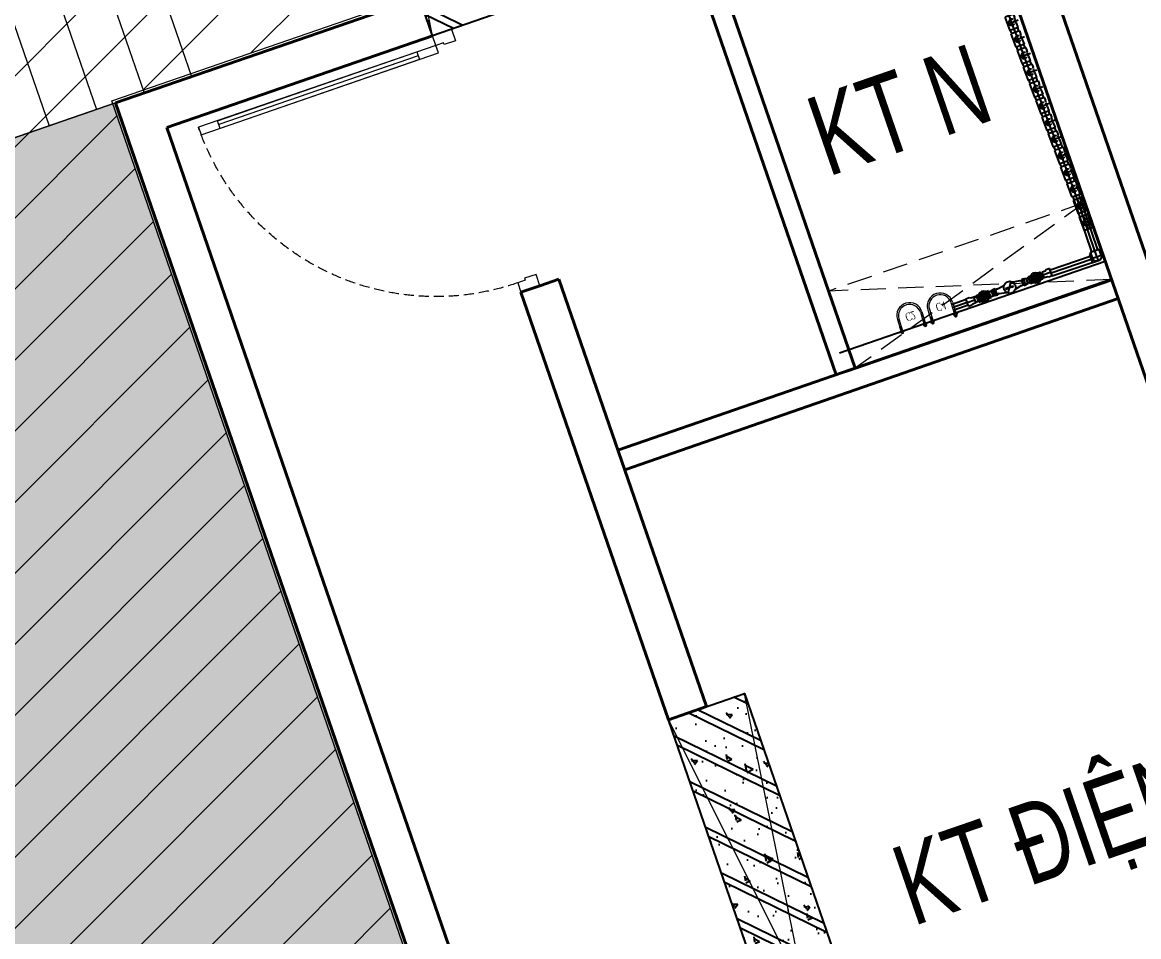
# Model space of a CAD drawing. Header units: millimetres. Extents: x -11451263 to 11578383104, y -507 to 1450429.
# Drawn here: x 11405246 to 11410804, y 1045347 to 1049896 of the extents above; entities that cross this region are included whole.
import ezdxf
from ezdxf.enums import TextEntityAlignment as Align

# ---------------------------------------------------------------- set-up
doc = ezdxf.new("R2010")
doc.units = ezdxf.units.MM
doc.header["$MEASUREMENT"] = 0
for name, pattern in [('DASH2-1', [3, 2, -1]), ('DASHED2', [0.375, 0.25, -0.125]), ('HIDDEN', [0.375, 0.25, -0.125]), ('Xref_ST_MBDV Cot vach 30.7.2022$0$HIDDEN', [0.375, 0.25, -0.125])]:
    doc.linetypes.add(name, pattern=pattern)
doc.layers.get('0').update_dxf_attribs({"linetype": 'CONTINUOUS', "lineweight": 13})
doc.layers.get('Defpoints').update_dxf_attribs({"color": 5, "linetype": 'CONTINUOUS', "lineweight": 13})
for name, color, linetype, lineweight in [('00-N-GHI CHU', 150, 'CONTINUOUS', 9), ('1.Tuong', 251, 'CONTINUOUS', 35), ('CUA', 37, 'CONTINUOUS', 13), ('D-building block', 8, 'CONTINUOUS', 13), ('DO DIEN TICH THONG THUY', 141, 'CONTINUOUS', 13), ('KT-Kich thuoc', 159, 'CONTINUOUS', 18), ('KT-Net cat', 1, 'CONTINUOUS', 40), ('KT-Net to mau', 159, 'CONTINUOUS', 18), ('SPE-MEP-HVAC', 140, 'CONTINUOUS', 0)]:
    doc.layers.add(name, color=color, linetype=linetype, lineweight=lineweight)
for name, color, linetype in [('1-CAPLANH', 30, 'CONTINUOUS'), ('KT-KT', 1, 'CONTINUOUS'), ('KT-Text', 7, 'CONTINUOUS'), ('NU-1CAP LANH', 4, 'CONTINUOUS'), ('PAD', 2, 'CONTINUOUS'), ('Sao hoa', 3, 'CONTINUOUS'), ('THAY', 8, 'CONTINUOUS'), ('xref.asix of  podium$0$xref.asix of  podium$0$AUDIT_I_220805193045-5', 6, 'CONTINUOUS'), ('xref.asix of  podium$0$xref.asix of  podium$0$KC2-DIM', 251, 'CONTINUOUS'), ('Xref_ST_MBDV Cot vach 30.7.2022$0$KT-Net cot vach', 6, 'CONTINUOUS')]:
    doc.layers.add(name, color=color, linetype=linetype)
doc.styles.add('AVANT', font='vntimeh.shx')
doc.styles.add('Xref_ST_MBDV Cot vach 30.7.2022$0$Arial', font='arial.ttf', dxfattribs={"width": 0.7})

# ---------------------------------------------------------------- blocks, each defined once
blk = doc.blocks.new('cut1')
at = {"layer": '1-CAPLANH'}
for p, q in [((-274784.8932942043, 30089.17143128494), (-274784.8932942043, 29953.17143128494)), ((-274784.8932942043, 30089.17143128494), (-274730.8932942043, 30089.17143128494)), ((-274705.3427754361, 30089.17143128494), (-274730.8932942043, 30089.17143128494)), ((-274705.4575361827, 30079.46295426362), (-274641.5131625201, 30078.70708863693)), ((-274672.8932942043, 30089.17143128494), (-274673.366121184, 30089.17143128494)), ((-274672.8932942043, 30021.17143128494), (-274672.8932942043, 30129.17143128494)), ((-274560.8932942043, 30089.17143128494), (-274641.3894669319, 30089.17143128494)), ((-274560.8932942043, 30089.17143128494), (-274560.8932942043, 29953.17143128494)), ((-274560.8932942043, 30021.17143128494), (-274784.8932942043, 30021.17143128494)), ((-274560.8932942043, 29953.17143128494), (-274784.8932942043, 29953.17143128494))]:
    blk.add_line(p, q, dxfattribs=at)
for centre, radius, start, end in [((-274672.8932942043, 30021.17143128494), 47.88413367901903, 133.3025496623312, 49.44986391938703), ((-274672.8932942043, 30021.17143128494), 33.25096412725541, 90, 91.52294991710622), ((-274672.8932942043, 30021.17143128494), 47.88413367901903, 90, 90.85038660451535), ((-274674.1687655644, 30019.62523808233), 32.01285446691239, 177.2315862947049, 2.768413705305184)]:
    blk.add_arc(centre, radius, start, end, dxfattribs=at)
blk = doc.blocks.new('U')
at = {"layer": '00-N-GHI CHU'}
for p, q in [((-165.9776565545908, 78.82787309074774), (-164.4197965977801, 80.38573304796591)), ((-165.9776565545908, 71.55785995721817), (-165.9776565545908, 78.82787309074774)), ((-165.9776565545908, 78.82787309074774), (-158.1883567688492, 78.82787309074774)), ((-165.9776565545908, 71.55785995721817), (-164.4197965977801, 70.0000000000291)), ((-165.9776565545908, 71.55785995721817), (-158.1883567688492, 71.55785995721817)), ((-164.4197965977801, 70.0000000000291), (-164.4197965977801, 80.38573304796591)), ((-158.1883567688492, 80.38573304796591), (-164.4197965977801, 80.38573304796591)), ((-158.1883567688492, 70.0000000000291), (-164.4197965977801, 70.0000000000291)), ((-156.1112101590115, 80.38573304796591), (-150.3990569826419, 80.38573304796591)), ((-156.1112101590115, 70.0000000000291), (-150.3990569826419, 70.0000000000291)), ((-72.70013133563043, 80.38573304796591), (-150.3990569826419, 80.38573304796591)), ((-150.3990569826419, 78.82787309074774), (-122.3310368233215, 78.82787309074774)), ((-150.3990569826419, 71.55785995721817), (-122.3310368233215, 71.55785995721817)), ((-72.70013133563043, 70.0000000000291), (-150.3990569826419, 70.0000000000291)), ((-165.9776565545908, -71.55785995710175), (-164.4197965977801, -69.99999999994179)), ((-165.9776565545908, -71.55785995710175), (-158.1883567688492, -71.55785995710175)), ((-165.9776565545908, -71.55785995710175), (-165.9776565545908, -78.82787309080595)), ((-165.9776565545908, -78.82787309080595), (-158.1883567688492, -78.82787309080595)), ((-165.9776565545908, -78.82787309080595), (-164.4197965977801, -80.3857330479077)), ((-158.1883567688492, -69.99999999994179), (-164.4197965977801, -69.99999999994179)), ((-164.4197965977801, -69.99999999994179), (-164.4197965977801, -80.3857330479077)), ((-158.1883567688492, -80.3857330479077), (-164.4197965977801, -80.3857330479077)), ((-156.1112101590115, -69.99999999994179), (-150.3990569826419, -69.99999999994179)), ((-156.1112101590115, -80.3857330479077), (-150.3990569826419, -80.3857330479077)), ((-72.70013133563043, -69.99999999994179), (-147.8929978586821, -69.99999999994179)), ((-147.8929978586821, -71.55785995710175), (-122.3310368233215, -71.55785995710175)), ((-147.8929978586821, -78.82787309080595), (-122.3310368233215, -78.82787309080595)), ((-72.70013133563043, -80.3857330479077), (-147.8929978586821, -80.3857330479077)), ((-122.3310368233215, -69.99999999994179), (-122.3310368233215, -80.3857330479077))]:
    blk.add_line(p, q, dxfattribs=at)
for points in [[(-150.3990569826419, 64.80713347601704), (-157.1010166910564, 64.80713347601704), (-158.1883567688492, 66.6904617373948), (-158.1883567688492, 83.69527131062932), (-157.1010166910564, 85.57859957194887), (-150.3990569826419, 85.57859957194887)], [(-150.3990569826419, -64.80713347598794), (-157.1010166910564, -64.80713347598794), (-158.1883567688492, -66.6904617373948), (-158.1883567688492, -83.69527131054201), (-157.1010166910564, -85.57859957189066), (-150.3990569826419, -85.57859957189066)], [(-150.3990569826419, -89.04269591349293), (-150.3990569826419, -61.34303713432746), (-147.8929978586821, -61.34303713432746), (-147.8929978586821, -89.04269591349293)]]:
    blk.add_lwpolyline(points, close=True, dxfattribs=at)
for points in [[(-156.1112101590115, 64.80713347601704, -0.8000000000000707), (-156.1112101590115, 70.0000000000291, -0.4000000000000521), (-156.1112101590115, 80.38573304796591, -0.8000000000000707), (-156.1112101590115, 85.57859957194887)], [(-156.1112101590115, -64.80713347598794, 0.8000000000000707), (-156.1112101590115, -69.99999999994179, 0.4000000000000521), (-156.1112101590115, -80.3857330479077, 0.8000000000000707), (-156.1112101590115, -85.57859957189066)]]:
    blk.add_lwpolyline(points, format="xyb", dxfattribs=at)
for radius in [80.38573304794105, 69.9999999999715]:
    blk.add_arc((-72.70013133563043, 0), radius, 270, 90, dxfattribs=at)
blk = doc.blocks.new('A$C5D741EBD')
at = {"layer": 'NU-1CAP LANH'}
for p, q in [((-80.0716932490468, -51.19410806568339), (-80.07166168093681, 0.003498984122416005)), ((-80.0716932490468, -51.19410806568339), (-80.07166168093681, 0.003498984122416005)), ((-80.0716932490468, -51.19410806568339), (-80.07166168093681, 0.003498984122416005)), ((-80.07166168827098, 4.936708137392998e-05), (66.22732233256102, -4.083150997757912e-05)), ((-80.07166168827098, 4.936708137392998e-05), (66.22732233256102, -4.083150997757912e-05)), ((-80.07166168827098, 4.936708137392998e-05), (66.22732233256102, -4.083150997757912e-05)), ((-80.07166168827098, 4.936708137392998e-05), (66.22732233256102, -4.083150997757912e-05)), ((-80.07166168827098, 4.936708137392998e-05), (66.22732233256102, -4.083150997757912e-05)), ((-80.07166168827098, 4.936708137392998e-05), (66.22732233256102, -4.083150997757912e-05)), ((-70.61731261003297, 4.353850818006322e-05), (-70.61731261003297, 47.99997154253651)), ((56.77297325432301, 47.99997154253651), (-70.61731261003297, 47.99997154253651)), ((-6.922169677854981, 4.26778569817543e-06), (-6.92220124596497, -51.19760278749163)), ((56.77297325432301, -3.500225284369662e-05), (56.77297325432301, 47.99997154253651)), ((66.22729077201802, -51.19419826427475), (66.22732233256102, 0.003408785531064495)), ((66.22729077201802, -51.19419826427475), (66.22732233256102, 0.003408785531064495)), ((66.22729077201802, -51.19419826427475), (66.22732233256102, 0.003408785531064495)), ((-80.0716932490468, -51.19755768819596), (66.22729077201802, -51.19764788678731)), ((-46.95800051093102, -2.041541301878169e-05), (-46.95796894282103, -51.19762747082859)), ((33.11366115522105, -2.041541301878169e-05), (33.11362958711106, -51.19762747082859))]:
    blk.add_line(p, q, dxfattribs=at)
blk = doc.blocks.new('co.')
at = {"layer": 'PAD', "xscale": 0.213068181818182, "yscale": 0.213068181818182, "zscale": 0.213068181818182, "rotation": 90}
blk.add_blockref('A$C5D741EBD', (-11.06946629480808, 1.474894107497676), dxfattribs=at)
blk = doc.blocks.new('noi giam- DN 32x25-PPR')
at = {"ltscale": 10}
blk.add_line((22.5, 0), (-22.5, 9.094947017729282e-13), dxfattribs=at)
at = {"layer": 'Sao hoa'}
for p, q in [((-4.5, 17.00000000000182), (-22.5, 17.00000000000182)), ((-22.5, -16.99999999999909), (-22.5, 17.00000000000182)), ((22.49999999999818, 21.5), (2.499999999996362, 21.5)), ((22.50000000000182, -21.5), (22.49999999999818, 21.5)), ((-4.5, -17), (-22.5, -16.99999999999909)), ((22.5, -21.5), (2.500000000003638, -21.5))]:
    blk.add_line(p, q, dxfattribs=at)
for points in [[(2.499999999996362, 21.5), (-4.5, 17.00000000000182)], [(2.500000000003638, -21.5), (-4.5, -17)]]:
    blk.add_lwpolyline(points, dxfattribs=at)
blk = doc.blocks.new('A$C76E668D4')
for p, q in [((12.95600699760689, 86.37958623011582), (12.95600699760689, 67.9655227885305)), ((12.95600699757779, 86.37958623011582), (64.95600699757051, 86.37958623011582)), ((64.95600699760689, 86.37958623007944), (64.95600699759962, 67.96552278845047)), ((1.217532696937269, 38.95590686577998), (76.694481298131, 38.95590686577998)), ((7.956006997475924, 45.59395142225185), (7.956006997526856, 32.31786230913713)), ((7.956006997526856, 38.95590686576543), (69.95600699752686, 38.95590686576543)), ((8.265925277148199, 45.64678956834177), (10.73986238952057, 45.64678956831631)), ((8.265925278719806, 32.26502416281437), (10.73986239109217, 32.26502416342191)), ((12.52367356606555, 55.92590323452532), (14.27301127451938, 54.17656552612243)), ((12.52367356611649, 21.98591049702009), (14.27301127451938, 23.73524820541206)), ((12.95600699760689, -8.467772498552222), (12.95600699760689, 9.946290943029453)), ((13.50929493492731, 54.94028186570722), (16.71345542968629, 54.94028186572541)), ((13.50929493489093, 22.97153186579817), (16.71345542968629, 22.97153186582727)), ((20.36948738471256, 65.88902146978944), (20.36948738477804, 59.0748688933927)), ((20.36948738471256, 50.15460441379037), (20.36948738471256, 47.05413179146126)), ((20.36948738471256, 42.83177578282994), (20.36948738471256, 27.75720931781689)), ((20.36948738474166, 18.83694483817089), (20.36948738471256, 12.02279226173414)), ((21.98601062969101, 65.38824029590978), (23.73534833762096, 63.63890258707033)), ((21.98601062969101, 12.52357343562107), (23.73534833768645, 14.27291114446416)), ((32.26512429496506, 69.64598858616955), (32.26512429496506, 67.17205147379718)), ((32.26512429496506, 8.265825145364943), (32.26512429496506, 10.73976225775186)), ((38.95600699752686, 76.6943811663914), (38.95600699752686, 1.217432565154013)), ((45.6468897004961, 69.64598858462705), (45.64688969991403, 67.17205147224013)), ((45.6468897004961, 8.265825146921998), (45.64688969991403, 10.73976225931256)), ((55.92600336542819, 65.38824029634998), (54.17666565703257, 63.63890258794709)), ((55.92600336542819, 12.52357343521362), (54.17666565703257, 14.27291114362015)), ((57.54252661039936, 65.88902146987311), (57.54252661042847, 59.07486889171923)), ((57.54252661039936, 50.15460441371761), (57.54252661039936, 47.05413179149036)), ((57.54252661037026, 42.83177578284813), (57.54252661034116, 27.75720931772594)), ((57.54252661031933, 18.8369448397134), (57.54252661031933, 12.02279226169048)), ((64.40271905935515, 54.94028186572541), (61.1985585638613, 54.94028186570722)), ((64.40271905935515, 22.97153186580908), (61.19855856383947, 22.97153186582727)), ((65.38834042684175, 55.92590323275363), (63.63900271803141, 54.17656552480184)), ((65.38834042684175, 21.98591049880997), (63.63900271803141, 23.7352482067763)), ((64.95600699760689, -8.467772498552222), (64.95600699759962, 9.946290943109489)), ((69.64608871792007, 45.6467895682872), (67.1721516055477, 45.6467895682872)), ((69.64608871640667, 32.26502416275616), (67.1721516040343, 32.26502416339645)), ((69.95600699755596, 45.59395142224093), (69.95600699762144, 32.31786230913713)), ((12.95600699760689, -8.467772498552222), (64.95600699760689, -8.467772498552222))]:
    blk.add_line(p, q)
for points in [[(31.52614583447576, 37.62761239774045, 0.2639199399125397), (30.33646820282593, 39.06033617302819), (18.8433191452641, 43.40926774901163, 0.4706688226408801), (17.58003523928346, 42.68918551590104, 0.2484633324108408), (23.85684870707337, 23.37114004019168, 0.4706688226408801), (25.30212057277095, 23.53112092567244), (32.04403563565575, 33.80498399642238, 0.2639199399125397), (32.16437115176814, 35.66335684576188, -0.0687331274129677)], [(35.39677052292973, 45.61165917592007, 0.2639199399125397), (36.39174119947711, 47.18584583461052), (36.97624253603863, 59.46037390290803, 0.4706688226408801), (35.90102744026808, 60.43931064625212, 0.2484633324108408), (19.46811644058471, 48.50010194604329, 0.4706688226408801), (20.06688087224757, 47.17500353271316), (31.92127162223915, 43.93785956661668, 0.2639199399125397), (33.72587494982872, 44.39768248219843, -0.0687331274129677)], [(37.92333674175461, 31.47922342736274, 0.2639199399125397), (36.19310485315509, 30.79050875825851), (28.50544676120626, 21.20376821867831, 0.4706688226408801), (28.79990946559701, 19.7797961805918, 0.2484633324108408), (49.1121045294567, 19.7797961805918, 0.4706688226408801), (49.40656723384745, 21.20376821867831), (41.7189091419059, 30.79050875825851, 0.2639199399125397), (39.98867725336459, 31.47922342736274, -0.0687331274129677)], [(44.1861390452832, 44.39768248219843, 0.2639199399125397), (45.99074237288005, 43.93785956661668), (57.84513312287163, 47.17500353271316, 0.4706688226408801), (58.44389755448356, 48.50010194604329, 0.2484633324108408), (42.01098655478563, 60.43931064625212, 0.4706688226408801), (40.93577145908057, 59.46037390290803), (41.52027279564209, 47.18584583461052, 0.2639199399125397), (42.51524347218219, 45.61165917592007, -0.0687331274129677)], [(45.74764284334378, 35.66335684576188, 0.2639199399125397), (45.86797835946345, 33.80498399642238), (52.60989342228277, 23.53112092567244, 0.4706688226408801), (54.05516528803855, 23.37114004019168, 0.2484633324108408), (60.33197875583573, 42.68918551590104, 0.4706688226408801), (59.06869484978961, 43.40926774901163), (47.57554579229327, 39.06033617302819, 0.2639199399125397), (46.38586816058523, 37.62761239774045, -0.0687331274129677)]]:
    blk.add_lwpolyline(points, format="xyb", close=True)
blk.add_lwpolyline([(37.37517412697343, 41.71161858188498), (35.79434125641274, 38.97353573176588), (37.37517412697343, 36.23545288164678), (40.53683986815304, 36.23545288164678), (42.11767273873556, 38.97353573176588), (40.53683986815304, 41.71161858188498)], close=True)
for centre, radius in [((38.95600699755596, 38.95590686577998), 38.9558444393513), ((38.95600699752686, 38.97353573178407), 3.519823188396146), ((38.95600699752686, 38.97353573178407), 2.815858550716915)]:
    blk.add_circle(centre, radius)
for centre, radius, start, end in [((38.9560069970903, 38.95590686549258), 33.01921727922601, 171.1452774985784, 188.9641683733161), ((8.487639179402322, 43.41102232748744), 2.246733675726662, 95.66332356234462, 163.7813803913074), ((8.487639180391852, 34.50079140368325), 2.246733675726662, 196.2186196209993, 264.3366764509381), ((140.311475746661, 38.95590686601281), 132.3554687491842, 177.1103932143957, 182.8896067863173), ((10.46823541895719, 44.09621875825906), 1.574182660340385, 357.9002650863501, 80.06382058717969), ((10.46823542012135, 33.8155949733773), 1.574182660340385, 279.9361794262288, 2.099734925255258), ((38.95600699755596, 38.95590686572541), 27.39035130028923, 169.3060427312554, 191.0525323375821), ((14.26137514697621, 57.35005400792579), 2.246733675726662, 151.2186196096223, 219.3366764377801), ((14.26137514697621, 20.5617597236087), 2.246733675726662, 140.6633235622199, 208.7813803903778), ((38.95600699674105, 38.95590686648211), 33.01921727922601, 126.0358316269544, 143.8547225007081), ((38.95600699674105, 38.95590686505238), 33.01921727922601, 216.145277499292, 233.9641683730456), ((15.17736113612773, 55.46505393346888), 1.574182660340385, 234.9361794114875, 317.099734913392), ((15.17736113618594, 22.44675979806561), 1.574182660340385, 42.90026508660809, 125.0638205885125), ((38.95600699691568, 38.95590686598371), 27.39035130028923, 124.3060427161453, 145.6939572682115), ((38.95600699691568, 38.9559068655617), 27.39035130028923, 214.3060427317885, 235.6939572838547), ((20.561859855894, 63.65053871534474), 2.246733675726662, 50.66332354903539, 118.7813803791971), ((20.561859855894, 14.26127501618976), 2.246733675726662, 241.2186196212016, 309.3366764509646), ((-111.9859813644362, 38.95590686576543), 132.3554687491832, 3.554599159448123, 4.540752481493385), ((-111.9859813644362, 38.95590686576543), 132.3554687491832, 355.4592475185066, 1.687483562296111), ((-12.97123754813219, 62.93246936572541), 33.34396230337225, 352.9541052249149, 5.061922650523097), ((-12.97123754813219, 14.97934436580908), 33.34396230337225, 354.9380773494769, 7.045894775085138), ((22.44685993005987, 62.73455272575666), 1.574182660340385, 312.9002650751184, 35.0638205743015), ((22.44685993012536, 15.17726100577784), 1.574182660340385, 324.9361794256985, 47.09973492488158), ((38.95600699755596, 38.95590686577998), 11.36448168146637, 174.3336036515898, 221.6663963484266), ((38.95600699755596, 38.95590686577998), 11.36448168146637, 102.3336036518752, 149.6663963482145), ((34.50089153584122, 69.42427468394453), 2.246733675726662, 106.2186196089138, 174.3366764374954), ((33.81569510506233, 67.44367844434964), 1.574182660340385, 189.9361794127895, 272.0997349136499), ((33.81569510506233, 10.46813528718485), 1.574182660340385, 87.90026508635013, 170.0638205872105), ((34.50089153584122, 8.487539047589962), 2.246733675726662, 185.6633235625046, 253.7813803910861), ((38.95600699779607, 38.95590686621654), 33.01921727922601, 81.0358316285024, 98.85472250139406), ((38.95600699755596, 38.95590686577998), 27.39035130028923, 78.94746766241789, 100.6939572667494), ((38.95600699755596, 38.95590686577998), 27.39035130028923, 259.3060427332506, 281.0525323375821), ((38.95600699779607, 38.95590686532887), 33.01921727922601, 261.1452774986059, 278.9641683714976), ((38.95600699755596, 38.95590686577998), 11.36448168146637, 246.33360365231, 293.66639634769), ((38.95600699752686, 38.95590686577998), 11.00934162892055, 246.33360365231, 293.66639634769), ((38.95600699755596, 38.95590686577998), 11.36448168146637, 30.33360365178552, 77.66639634812482), ((43.4111224596345, 69.42427468291135), 2.246733675726662, 5.663323549789901, 73.78138037917203), ((44.09631888993317, 67.44367844316002), 1.574182660340385, 267.9002650745599, 350.0638205735954), ((44.09631888993317, 10.46813528837447), 1.574182660340385, 9.936179426404602, 92.09973492544013), ((43.4111224596345, 8.487539048641338), 2.246733675726662, 286.218619620828, 354.3366764510981), ((38.95600699755596, 38.95590686577998), 11.36448168146637, 318.3336036515733, 5.666396348410196), ((55.46515406436083, 62.73455272630963), 1.574182660340385, 144.9361794137685, 227.0997349131397), ((55.46515406436083, 15.17726100527216), 1.574182660340385, 132.9002650868603, 215.0638205862315), ((38.95600699691568, 38.9559068655617), 27.39035130028923, 34.30604271599784, 55.69395726821149), ((38.95600699691568, 38.95590686598371), 27.39035130028923, 304.3060427317885, 325.6939572854364), ((57.35015413886867, 63.65053871545751), 2.246733675726662, 61.21861960977868, 129.3366764379181), ((57.35015413886867, 14.261275016117), 2.246733675726662, 230.6633235620819, 298.7813803902213), ((90.88325154319318, 62.93246936572541), 33.34396230337225, 174.9380773494769, 187.0458947775647), ((90.88325154319318, 14.97934436580908), 33.34396230337225, 172.9541052224353, 185.0619226505231), ((189.8979953595335, 38.95590686576543), 132.3554687491832, 178.3125164377039, 184.5407524814934), ((189.8979953595335, 38.95590686576543), 132.3554687491832, 175.4592475185066, 176.4454008405519), ((38.95600699738134, 38.95590686567812), 33.01921727922601, 36.03583162720371, 53.85472250303015), ((38.95600699738134, 38.95590686587093), 33.01921727922601, 306.1452774969698, 323.9641683727963), ((62.73465285666316, 55.46505393231564), 1.574182660340385, 222.9002650749877, 305.0638205741554), ((62.73465285666316, 22.44675979924432), 1.574182660340385, 54.93617942584457, 137.0997349250123), ((63.65063884628034, 57.35005400655791), 2.246733675726662, 320.6633235491485, 28.78138037919711), ((63.65063884628034, 20.56175972502388), 2.246733675726662, 331.2186196208029, 39.33667645085148), ((38.95600699755596, 38.95590686572541), 27.39035130028923, 348.9474676624179, 10.69395726674936), ((67.44377857615473, 44.09621875824814), 1.574182660340385, 99.93617941282031, 182.0997349136499), ((67.44377857493237, 33.8155949733773), 1.574182660340385, 177.9002650747448, 260.0638205737712), ((69.42437481571687, 43.41102232744379), 2.246733675726662, 16.21861960869262, 84.3366764376554), ((69.42437481466914, 34.50079140365051), 2.246733675726662, 275.6633235490619, 343.7813803790006), ((-62.39946175159275, 38.95590686601281), 132.3554687491842, 357.1103932136828, 2.889606785604304), ((38.95600699796341, 38.95590686545984), 33.01921727922601, 351.035831626684, 8.854722501421538)]:
    blk.add_arc(centre, radius, start, end)
for centre, major_axis in [((38.95600699677016, 64.96434946432419), (-8.574858513296961, -2.471407e-10)), ((38.95600699752686, 12.94746426721031), (-8.574858513296961, 0))]:
    blk.add_ellipse(centre, major_axis=major_axis, ratio=0.3621113827265303, start_param=0.7137584279602632, end_param=2.427834225611946)
blk = doc.blocks.new('A$C0DB83D5E')
for p, q in [((-22.26066151355826, 0), (31.29716767229638, 0)), ((-1.637090463191271e-11, -32.73933848645538), (-1.182343112304807e-11, 22.26066151354462))]:
    blk.add_line(p, q)
at = {"layer": 'THAY'}
for p, q in [((-22.26066151355826, 0), (-22.26066151355826, -31.29716767231002)), ((-1.364242052659392e-11, 22.26066151366103), (31.29716767229638, 22.26066151366103)), ((31.29716767229638, -22.26066151348641), (31.29716767229638, 22.26066151366103)), ((22.26066151341456, -31.29716767236823), (-22.26066151355826, -31.29716767231002)), ((-1.364242052659392e-11, -22.26066151348641), (31.29716767229638, -22.26066151348641)), ((22.26066151364739, -22.26066151348641), (22.26066151341456, -31.29716767236823))]:
    blk.add_line(p, q, dxfattribs=at)
blk.add_ellipse((-1.364242052659392e-11, 0), major_axis=(-15.74066470992579, -15.74066470992579), ratio=1, start_param=3.926990816987241, end_param=7.068583470577034, dxfattribs=at)
blk = doc.blocks.new('CNTPO')
at = {"layer": '1-CAPLANH'}
h = blk.add_hatch(color=256, dxfattribs=at)
h.set_gradient(color1=(0, 0, 255), one_color=1, tint=1, name='CYLINDER')
h.paths.add_polyline_path([(11410176.67267303, 1048585.433698273), (11410168.35069701, 1048584.589773329), (11410169.25551423, 1048584.020528007), (11410154.71965628, 1048578.790180785), (11410152.77139102, 1048579.082243282), (11410140.47050934, 1048574.656093651), (11410144.88222182, 1048573.994738243)])
h.paths.add_polyline_path([(11410154.20421781, 1048575.100219561), (11410155.51972954, 1048576.566666601), (11410170.05558749, 1048581.797013823), (11410169.72090783, 1048580.781768058), (11410176.67267303, 1048585.433698273), (11410144.88222182, 1048573.994738243), (11410141.90333613, 1048570.67406993)])
for p, q in [((11410171.520140748, 1049842.5723074086, -8.346361777638237e-05), (11410165.68426147, 1049858.2818512097, -8.346361777638237e-05)), ((11410207.51659365, 1049855.9444941634, -8.346361777638237e-05), (11410201.68071437, 1049871.6540379645, -8.346361777638237e-05)), ((11410238.31819145, 1049773.0299877275, -8.346361777638237e-05), (11410232.48231218, 1049788.7395315284, -8.346361777638237e-05)), ((11410202.321738549, 1049759.6578009727, -8.346361777638237e-05), (11410196.485859279, 1049775.3673447736, -8.346361777638237e-05)), ((11410233.12333636, 1049676.7432945366, -8.346361777638237e-05), (11410227.28745709, 1049692.4528383366, -8.346361777638237e-05)), ((11410269.119789261, 1049690.1154812914, -8.346361777638237e-05), (11410263.283909991, 1049705.8250250914, -8.346361777638237e-05)), ((11410299.92138707, 1049607.2009748544, -8.346361777638237e-05), (11410294.085507791, 1049622.9105186553, -8.346361777638237e-05)), ((11410263.92493417, 1049593.8287880996, -8.346361777638237e-05), (11410258.08905489, 1049609.5383319005, -8.346361777638237e-05)), ((11410294.757258508, 1049510.8315692255, -8.346361777638237e-05), (11410288.921379229, 1049526.5411130267, -8.346361777638237e-05)), ((11410330.75371141, 1049524.2037559804, -8.346361777638237e-05), (11410324.91783213, 1049539.9132997815, -8.346361777638237e-05)), ((11410361.55530921, 1049441.2892495445, -8.346361777638237e-05), (11410355.71942994, 1049456.9987933454, -8.346361777638237e-05)), ((11410325.558856308, 1049427.9170627897, -8.346361777638237e-05), (11410319.722977038, 1049443.6266065906, -8.346361777638237e-05)), ((11410356.32972759, 1049345.0852687906, -8.346361777638237e-05), (11410350.493848309, 1049360.7948125915, -8.346361777638237e-05)), ((11410392.326180492, 1049358.4574555454, -8.346361777638237e-05), (11410386.49030121, 1049374.1669993463, -8.346361777638237e-05)), ((11410389.23640183, 1049262.3969653377, -8.346366010840692e-05), (11410383.40052256, 1049278.1065091386, -8.346366010840692e-05)), ((11410425.232854731, 1049275.7691520925, -8.346366010840692e-05), (11410419.396975461, 1049291.4786958934, -8.346366010840692e-05)), ((11410419.02398327, 1049179.2130620347, -8.34636589008859e-05), (11410413.188103989, 1049194.9226058356, -8.34636589008859e-05)), ((11410455.020436171, 1049192.5852487895, -8.34636589008859e-05), (11410449.18455689, 1049208.2947925904, -8.34636589008859e-05)), ((11410449.82127782, 1049096.3101394866, -8.34636589008859e-05), (11410443.985398538, 1049112.0196832875, -8.34636589008859e-05)), ((11410485.817730721, 1049109.6823262414, -8.34636589008859e-05), (11410479.98185144, 1049125.3918700423, -8.34636589008859e-05)), ((11410570.523184873, 1048756.9256804725, -8.346365890088604e-05), (11410477.629581414, 1049030.6611663625, -8.346365890088604e-05)), ((11410600.825861126, 1048767.2090559816, -8.346365890088604e-05), (11410507.932257667, 1049040.9445418715, -8.346365890088604e-05)), ((11410362.37976536, 1048667.7867812887, -8.346365890088604e-05), (11410562.54420603, 1048734.4676652937, -8.346365890088604e-05)), ((11410372.493512059, 1048637.4270690414, -8.346365890088604e-05), (11410572.65795273, 1048704.1079530464, -8.346365890088604e-05)), ((11410212.3781669, 1048612.512647896), (11410177.85709175, 1048604.909222506)), ((11410212.3781669, 1048612.512647896), (11410221.22999947, 1048615.697747671)), ((11410212.3781669, 1048612.512647896), (11410221.22999947, 1048615.697747671)), ((11410244.25194028, 1048623.981589226), (11410258.4635783, 1048629.095274409)), ((11410244.35262868, 1048624.017819304), (11410258.4635783, 1048629.09527441)), ((11410316.47987577, 1048649.970917337), (11410324.2731973, 1048652.775139676)), ((11410316.47987577, 1048649.970917337), (11410324.2731973, 1048652.775139676)), ((11410325.0375489, 1048626.187960724), (11410332.83087043, 1048628.992183063)), ((11410325.0375489, 1048626.187960724), (11410332.83087043, 1048628.992183063)), ((11410055.8426987, 1048556.187465453), (11410069.70767337, 1048561.176412924)), ((11410069.95364832, 1048561.264920558), (11410058.31985749, 1048557.078806071)), ((11410101.29319667, 1048572.541635021), (11410090.70895328, 1048568.733172654)), ((11410090.86880792, 1048568.790692154), (11410101.29319667, 1048572.54163502)), ((11410101.29319667, 1048572.541635021), (11410132.7444175, 1048588.676609943)), ((11410140.47050934, 1048574.656093651), (11410152.77139102, 1048579.082243282)), ((11410140.47050934, 1048574.656093651), (11410144.88222182, 1048573.994738243)), ((11410141.90333613, 1048570.67406993), (11410154.20421781, 1048575.100219561)), ((11410141.90333613, 1048570.67406993), (11410144.88222182, 1048573.994738243)), ((11410150.87753484, 1048577.76766817), (11410153.31286642, 1048577.402590048)), ((11410167.0082499, 1048609.32360094), (11410151.62383981, 1048551.625876002)), ((11410152.66856833, 1048572.790138519), (11410154.31295799, 1048574.623197319)), ((11410171.48268886, 1048583.940524076), (11410153.31286642, 1048577.402590048)), ((11410172.48278044, 1048581.161131346), (11410154.31295799, 1048574.623197319)), ((11410180.75413736, 1048585.706986909), (11410170.35166734, 1048584.652080728)), ((11410170.35166734, 1048584.652080728), (11410171.48268886, 1048583.940524076)), ((11410180.75413736, 1048585.706986909), (11410172.06443086, 1048579.892074139)), ((11410172.06443086, 1048579.892074139), (11410172.48278044, 1048581.161131346)), ((11410220.93584003, 1048588.729691283), (11410189.994443, 1048571.177845557)), ((11410220.93584003, 1048588.729691283), (11410229.7876726, 1048591.914791058)), ((11410220.93584003, 1048588.729691283), (11410229.7876726, 1048591.914791058)), ((11410252.80961341, 1048600.198632613), (11410267.02125143, 1048605.312317797)), ((11410252.80961341, 1048600.198632613), (11410267.02125143, 1048605.312317797)), ((11409944.377119418, 1048518.7361667247, -8.346407137684221e-05), (11409874.417288508, 1048494.0050639787, -8.346407137684221e-05)), ((11409997.1403082, 1048535.225600733), (11409983.22093877, 1048530.217080734)), ((11409983.27211836, 1048530.07484558), (11409997.19148779, 1048535.083365579)), ((11409983.35513918, 1048529.844119237), (11409997.27450862, 1048534.852639236)), ((11409983.35513918, 1048529.844119238), (11409997.27450862, 1048534.852639236)), ((11410005.69798134, 1048511.44264412), (11409991.7786119, 1048506.434124121)), ((11409991.82979149, 1048506.291888968), (11410005.74916092, 1048511.300408966)), ((11409991.91281231, 1048506.061162625), (11410005.83218175, 1048511.069682624)), ((11409991.91281231, 1048506.061162625), (11410005.83218175, 1048511.069682624)), ((11410078.61200985, 1048537.518194024), (11410066.87753062, 1048533.295849458)), ((11410066.87753062, 1048533.295849458), (11410078.26534651, 1048537.393456312)), ((11410109.04824466, 1048548.469874806), (11410099.16593802, 1048544.913985963)), ((11410099.42648106, 1048545.007735541), (11410107.33230209, 1048547.852437877)), ((11410109.04824466, 1048548.469874806), (11410144.88176875, 1048554.945232993)), ((11409954.37588578, 1048490.4514593512, -8.346407137684221e-05), (11409884.416054871, 1048465.7203566052, -8.346407137684221e-05))]:
    blk.add_line(p, q, dxfattribs=at)
at = {"layer": '1-CAPLANH', "color": 250}
for p, q in [((11410189.5183672, 1049849.258400786, -8.346361777638237e-05), (11410183.68248792, 1049864.967944587, -8.346361777638237e-05)), ((11410220.319965, 1049766.34389435, -8.346361777638237e-05), (11410214.48408573, 1049782.053438151, -8.346361777638237e-05)), ((11410251.12156281, 1049683.429387914, -8.346361777638237e-05), (11410245.28568354, 1049699.138931714, -8.346361777638237e-05)), ((11410281.92316062, 1049600.514881477, -8.346361777638237e-05), (11410276.08728134, 1049616.224425278, -8.346361777638237e-05)), ((11410312.75548496, 1049517.517662603, -8.346361777638237e-05), (11410306.91960568, 1049533.227206404, -8.346361777638237e-05)), ((11410343.55708276, 1049434.603156167, -8.346361777638237e-05), (11410337.72120349, 1049450.312699968, -8.346361777638237e-05)), ((11410374.32795404, 1049351.771362168, -8.346361777638237e-05), (11410368.49207476, 1049367.480905969, -8.346361777638237e-05)), ((11410407.23462828, 1049269.083058715, -8.346366010840692e-05), (11410401.39874901, 1049284.792602516, -8.346366010840692e-05)), ((11410437.02220972, 1049185.899155412, -8.34636589008859e-05), (11410431.18633044, 1049201.608699213, -8.34636589008859e-05)), ((11410467.81950427, 1049102.996232864, -8.34636589008859e-05), (11410461.98362499, 1049118.705776665, -8.34636589008859e-05)), ((11410585.674523, 1048762.067368227, -8.346365890088604e-05), (11410492.78091954, 1049035.802854117, -8.346365890088604e-05)), ((11410367.43663871, 1048652.606925165, -8.346365890088604e-05), (11410567.60107938, 1048719.28780917, -8.346365890088604e-05)), ((11409949.3765026, 1048504.593813038, -8.346407137684221e-05), (11409879.41667169, 1048479.862710292, -8.346407137684221e-05))]:
    blk.add_line(p, q, dxfattribs=at)
at = {"layer": '1-CAPLANH'}
blk.add_circle((11410161.36943025, 1048579.927227749), 29.9323076923077, dxfattribs=at)
at = {"layer": 'Xref_ST_MBDV Cot vach 30.7.2022$0$KT-Net cot vach'}
for p, q in [((11409313.28120085, 1048253.707994893), (11410636.63177012, 1048710.592302636)), ((11409345.91579426, 1048159.182954227), (11410669.26636354, 1048616.067261971))]:
    blk.add_line(p, q, dxfattribs=at)
at = {"xscale": -1, "rotation": 289.11169366542}
blk.add_blockref('A$C0DB83D5E', (11410595.72503968, 1048732.318744152), dxfattribs=at)
at = {"layer": '1-CAPLANH'}
for name, p, xscale, yscale, zscale, rotation in [('cut1', (11431773.87699472, 964159.4214060905), 0.32, 0.32, 0.32, 290.379338487122), ('cut1', (11431804.67859253, 964076.5068996545), 0.32, 0.32, 0.32, 290.379338487122), ('cut1', (11431835.48019034, 963993.5923932183), 0.32, 0.32, 0.32, 290.379338487122), ('cut1', (11431866.28178815, 963910.677886782), 0.32, 0.32, 0.32, 290.379338487122), ('cut1', (11431897.08338595, 963827.7633803453), 0.32, 0.32, 0.32, 290.379338487122), ('cut1', (11431927.91571029, 963744.7661614713), 0.32, 0.32, 0.32, 290.379338487122), ('cut1', (11431958.7173081, 963661.8516550348), 0.32, 0.32, 0.32, 290.379338487122), ('cut1', (11431989.48817938, 963579.0198610363), 0.32, 0.32, 0.32, 290.379338487122), ('cut1', (11432022.39485362, 963496.3315575833), 0.32, 0.32, 0.32, 290.379338487122), ('cut1', (11432052.18243505, 963413.1476542806), 0.32, 0.32, 0.32, 290.379338487122), ('cut1', (11432082.9797296, 963330.2447317325), 0.32, 0.32, 0.32, 290.379338487122), ('cut1', (11432113.77702416, 963247.3418091844), 0.32, 0.32, 0.32, 290.379338487122), ('cut1', (11432144.57431871, 963164.4388866362), 0.32, 0.32, 0.32, 290.379338487122), ('noi giam- DN 32x25-PPR', (11410347.5692427, 1048647.873026314), 0.9004651162876698, 0.9004651162876698, 0.9004651162876698, 19.78993712626498), ('co.', (11410225.39460076, 1048604.123744986), -1.056, 1.056, 1.056, 19.78993712626505), ('A$C76E668D4', (11410324.38030901, 1048610.883911836), 0.6849447272717964, 0.6849447272717964, 0.6849447272717964, 109.7899371262648), ('A$C76E668D4', (11410016.00674533, 1048499.923773315), -0.684944727271796, 0.684944727271796, 0.6849447272717961, 289.7899371262649), ('co.', (11410095.03340922, 1048557.216689468), 1.056, 1.056, 1.056, 19.78993712626498), ('noi giam- DN 32x25-PPR', (11409968.44038965, 1048511.453452765), -0.9004651162876695, 0.9004651162876695, 0.9004651162876695, 19.78993712626498)]:
    blk.add_blockref(name, p, dxfattribs=dict(at, xscale=xscale, yscale=yscale, zscale=zscale, rotation=rotation))
at = {"layer": '1.Tuong', "xscale": 0.7994593806497653, "yscale": 0.7994593806497653, "zscale": 0.7994593806497653, "rotation": 107.2222642129305}
for p in [(11409797.92810416, 1048542.840930796), (11409646.10615048, 1048494.598489154)]:
    blk.add_blockref('U', p, dxfattribs=at)
at = {"layer": 'Defpoints', "style": 'AVANT', "text_generation_flag": 2, "width": 0.7}
for s, p in [('c4', (11409836.819279, 1048511.447553532)), ('c2', (11409684.99732531, 1048463.20511189))]:
    blk.add_text(s, height=40.49999999999999, rotation=197.2222642437542, dxfattribs=at).set_placement(p, align=Align.RIGHT)
blk = doc.blocks.new('ffff')
at = {"layer": 'D-building block', "color": 3, "linetype": 'DASHED2', "ltscale": 500}
for p, q in [((11403961.89998453, 1048892.26770256), (11406374.51445871, 1052475.812232629)), ((11403113.40055577, 1051349.918759848), (11407223.01388747, 1050018.161175341))]:
    blk.add_line(p, q, dxfattribs=at)
blk.add_lwpolyline([(11403961.89998453, 1048892.26770256), (11407223.01388747, 1050018.161175341), (11406374.51445871, 1052475.812232629), (11403113.40055577, 1051349.918759848)], close=True, dxfattribs=at)
at = {"layer": 'Defpoints'}
for p, q in [((11405240.21397074, 1052084.197111665), (11406088.71339887, 1049626.546056215)), ((11405003.90136908, 1052002.61062813), (11405395.51649004, 1050868.310140162)), ((11404767.58876741, 1051921.024144595), (11405159.20388838, 1050786.72365663)), ((11404531.27616575, 1051839.43766106), (11404922.89128671, 1050705.137173096)), ((11404294.96356409, 1051757.851177525), (11404686.57868505, 1050623.550689562)), ((11404058.65096242, 1051676.26469399), (11404450.26608338, 1050541.96420603)), ((11403822.33836076, 1051594.678210455), (11404213.95348172, 1050460.377722496)), ((11403586.0257591, 1051513.09172692), (11403977.64088006, 1050378.791238964)), ((11403349.71315743, 1051431.505243385), (11403741.32827839, 1050297.20475543)), ((11405460.78567624, 1050679.260060648), (11405852.4007972, 1049544.95957268)), ((11405224.47307458, 1050597.673577113), (11405616.08819554, 1049463.373089145)), ((11404988.16047291, 1050516.087093579), (11405379.77559388, 1049381.78660561)), ((11404751.84787125, 1050434.500610044), (11405143.46299221, 1049300.200122075)), ((11404515.53526959, 1050352.914126508), (11404907.15039055, 1049218.61363854)), ((11404279.22266792, 1050271.327642973), (11404670.83778889, 1049137.027155005)), ((11404042.91006626, 1050189.741159438), (11404434.52518722, 1049055.44067147)), ((11403806.5974646, 1050108.154675903), (11404198.21258556, 1048973.854187936))]:
    blk.add_line(p, q, dxfattribs=at)
at = {"layer": 'Defpoints', "color": 252}
blk.add_line((11403113.40055577, 1051349.918759851), (11403961.8999839, 1048892.267704401), dxfattribs=at)
at = {"layer": 'Defpoints'}
for points in [[(11403766.09242342, 1049459.417948383), (11406460.05608237, 1050389.50386068), (11406003.17177521, 1051712.854428163), (11403309.20811625, 1050782.768515864)], [(11405631.8290917, 1050949.896623696), (11403505.01567674, 1050215.618271901)], [(11405697.0982779, 1050760.846544183), (11403570.28486294, 1050026.568192371)], [(11403814.2302156, 1049748.980979328), (11403766.09242342, 1049459.417948386), (11403982.62471761, 1049261.231769511)]]:
    blk.add_lwpolyline(points, dxfattribs=at)
blk.add_circle((11403309.20811626, 1050782.768515859), 100, dxfattribs=at)
blk = doc.blocks.new('*U136')
h = blk.add_hatch()
h.set_pattern_fill('VATLIEU04', color=250, scale=40, style=0, pattern_type=2)
h.set_pattern_definition([(49.99999999999999, (-549.9999999999709, 3049.999999999996), (286.9040730403014, -25.10085399303804), [30, -330]), (355, (-549.9999999999709, 3049.999999999996), (-55.50053344520001, 300.8768534800047), [24, -264]), (100.4514, (-526.0913279999709, 3047.908263999996), (231.4037526856086, 275.7758168243814), [25.496076, -280.4568448]), (46.18420000000001, (-549.9999999999709, 3129.999999999996), (426.8964194502578, -66.20760573160723), [45, -495]), (96.6356, (-514.4253019999708, 3124.482677199996), (373.8650822194813, 389.6471483601767), [38.2441152, -420.6852]), (351.1842, (-549.9999999999709, 3129.999999999996), (373.8647780534509, 389.6474403701299), [36, -396]), (21, (-509.9999999999709, 3109.999999999996), (238.7628208473847, -161.0475562661355), [30, -330]), (326.0000000000001, (-509.9999999999709, 3109.999999999996), (97.32613276863269, 290.0600180187412), [24, -264]), (71.4514, (-490.1031067999709, 3096.579357599996), (336.089051432596, 129.012198683981), [25.496076, -280.4568448]), (37.50000000000001, (-549.9999999999709, 3049.999999999996), (4.863942126916267, 133.1575415325246), [0, -260.8, 0, -268, 0, -265]), (7.499999999999999, (-549.9999999999709, 3049.999999999996), (105.2278149768594, 157.7646847529441), [0, -152.8, 0, -254.8, 0, -101]), (327.5, (-639.1999999999709, 3049.999999999996), (213.5289744689636, -9.021948693751902), [0, -100, 0, -312, 0, -414]), (317.5, (-679.1999999999709, 3049.999999999996), (233.2744677369545, 40.04199293292709), [0, -130, 0, -207.2, 0, -294]), (45, (-549.9999999999709, 3049.999999999996), (-120.2081528017131, 120.2081528017131), []), (45, (-549.9999999999709, 3098.999999999996), (-120.2081528017131, 120.2081528017131), [])])
h.paths.add_polyline_path([(-475, -474.9999999999998), (-75, -475.0000000000038), (-74.9999999999709, 2524.999999999996), (-474.9999999999709, 2525)])
at = {"color": 6, "ltscale": 0.25}
blk.add_lwpolyline([(-475, -474.9999999999998), (-75, -475.0000000000038), (-74.9999999999709, 2524.999999999996), (-474.9999999999709, 2525)], close=True, dxfattribs=at)
at = {"layer": 'Defpoints', "linetype": 'ByBlock', "ltscale": 30}
for p, q in [((-75, -475.0000000000038), (-474.9999999999709, 2525)), ((-475, -474.9999999999998), (-74.9999999999709, 2524.999999999996))]:
    blk.add_line(p, q, dxfattribs=at)
blk = doc.blocks.new('xref.asix of  podium$0$xref.asix of  podium$0$MBCot-PN-flat-22')
at = {"layer": 'xref.asix of  podium$0$xref.asix of  podium$0$AUDIT_I_220805193045-5', "linetype": 'ByBlock', "xscale": -0.9999999999999996, "rotation": 19.04713795400157}
for p in [(21866.08084857278, -7182.322664969368), (24019.96399992332, -13420.97535368265)]:
    blk.add_blockref('*U136', p, dxfattribs=at)
blk = doc.blocks.new('*U333')
blk.add_line((-98.80211744568199, -71.68083138642899), (-441.4649848152673, -1064.19290457951))
for points in [[(-1243.452613676167, 535.0916727552508), (-1186.737588066071, 515.5109202149094), (-1206.318340606573, 458.7958946043494), (-1215.770844874922, 462.0593533610729), (-1228.824679901816, 424.2493362876754), (-1276.087201243563, 440.5666300712934)], [(32.63458756739603, 94.5250426839576), (-24.08043804270053, 114.1057952242992), (-43.66119058320211, 57.39076961373929), (-34.2086863148527, 54.1273108570157), (-47.26252134174712, 16.31729378361801), (0, 0)], [(-47.26252134174712, 16.31729378361801), (-455.1945638458043, -1165.244864776451), (-493.0045809192019, -1152.191029749557), (-85.07253841514478, 29.37112881051242)], [(-79.89710890898313, -78.20774889987621), (-117.7071259823808, -65.15391387298179), (-460.369993351966, -1057.665987066063), (-422.5599762785682, -1070.719822092957)]]:
    blk.add_lwpolyline(points, close=True)
at = {"linetype": 'Xref_ST_MBDV Cot vach 30.7.2022$0$HIDDEN', "ltscale": 200}
blk.add_arc((-47.26252134174712, 16.31729378361801), 1249.999074336722, 160.9528655899283, 250.952865589928, dxfattribs=at)
blk = doc.blocks.new('*U422')
at = {"linetype": 'HIDDEN', "ltscale": 500}
for p, q in [((405.6026699530404, 1349.918445924441), (0, 0)), ((0, 1349.918445924441), (405.6026699530404, 0))]:
    blk.add_line(p, q, dxfattribs=at)
blk.add_lwpolyline([(0, 1349.918445924441), (405.6026699530404, 1349.918445924441), (405.6026699530404, 0), (0, 0)], close=True, dxfattribs=at)
blk = doc.blocks.new('WWW')
at = {"layer": 'Defpoints', "linetype": 'DASH2-1', "lineweight": 13, "ltscale": 1000, "flags": 128}
blk.add_lwpolyline([(11429816.83619249, 1022160.11654377), (11450185.49670112, 1019986.391927242), (11488615.66733754, 1021167.255579472), (11491469.21243858, 1024811.360972404), (11462655.78743005, 1159053.890039921), (11457975.31629252, 1176930.890178204), (11455625.97722399, 1177744.852323532), (11446686.1578691, 1170981.351434231), (11423166.61122441, 1153069.948107719), (11399484.09766066, 1135982.713739872, 0.6848770391193201), (11429816.83619249, 1022160.116543293)], format="xyb", dxfattribs=at)
blk = doc.blocks.new('jghhjkghjkgj')
at = {"true_color": 0xf28888}
h = blk.add_hatch(color=11, dxfattribs=at)
h.dxf.hatch_style = 1
edge = h.paths.add_edge_path()
edge.add_line((11403961.90309035, 1048892.26777932), (11405710.61354396, 1049496.006791222))
edge.add_line((11405710.61354396, 1049496.006791222), (11408224.15242749, 1042215.622992323))
edge.add_line((11408224.15242749, 1042215.622992323), (11400577.78147976, 1039575.72773049))
edge.add_arc((11398745.13558727, 1045138.074283159), 5856.474207171867, 244.4622930393188, 288.2356829216565, ccw=False)
edge.add_arc((11436797.52144671, 1084934.415708308), 60652.85856034469, 224.5120973116476, 228.0095873666508, ccw=False)
edge.add_arc((11431002.69622074, 1079604.000773733), 52784.26186654899, 216.1300169284065, 224.795826820208, ccw=False)
edge.add_line((11388369.84572073, 1048481.366581889), (11384647.52627568, 1053969.834133534))
edge.add_arc((11387825.31831517, 1054695.709248949), 3259.640613539076, 105.52673416934661, 192.8668219587496, ccw=False)
edge.add_line((11386952.75171604, 1057836.391413628), (11416370.1802533, 1067978.348698285))
edge.add_arc((11428750.05599329, 1032069.687316697), 37982.80249738275, 104.3521100977159, 109.0221531273263, ccw=False)
edge.add_arc((11424646.73582796, 1048106.700310776), 21429.16174522462, 81.54525537033811, 104.3521100977182, ccw=False)
edge.add_line((11427797.42660182, 1069302.97641651), (11443616.5113984, 1065191.577135443))
edge.add_arc((11442917.81491306, 1062503.261505412), 2777.628071806724, 20.29044045485051, 75.4310857702688, ccw=False)
edge.add_line((11445523.08229189, 1063466.485046504), (11447601.05638816, 1057460.138766192))
edge.add_line((11447601.05638816, 1057460.138766192), (11437230.69785909, 1053879.791882989))
edge.add_line((11437230.69785909, 1053879.791882989), (11434313.16518722, 1062330.330527205))
edge.add_line((11434313.16518722, 1062330.330527205), (11428545.40373481, 1060344.656966914))
edge.add_line((11428545.40373481, 1060344.656966913), (11422779.37186109, 1058353.945248582))
edge.add_line((11422779.37186109, 1058353.945248582), (11422845.5055737, 1058162.391096265))
edge.add_line((11422845.5055737, 1058162.391096265), (11419195.25955339, 1056902.150488165))
edge.add_line((11419195.25955339, 1056902.150488165), (11418348.1959274, 1056609.703356331))
edge.add_line((11418348.1959274, 1056609.703356331), (11416693.8634448, 1056038.548162327))
edge.add_line((11416693.8634448, 1056038.548162328), (11413085.79511564, 1054792.869323159))
edge.add_line((11413085.79511564, 1054792.869323159), (11413020.5262329, 1054981.918523721))
edge.add_line((11413020.5262329, 1054981.918523721), (11406309.24835958, 1052664.862396218))
edge.add_line((11406309.24835958, 1052664.862396218), (11406374.51755381, 1052475.812293464))
edge.add_line((11406374.51755381, 1052475.812293464), (11403113.40366536, 1051349.918825686))
edge.add_line((11403113.40366536, 1051349.918825686), (11403961.90309035, 1048892.26777932))
at = {"elevation": 3.131082881101363e-10}
blk.add_lwpolyline([(11403961.90309035, 1048892.26777932), (11405710.61354396, 1049496.006791222), (11408224.15242749, 1042215.622992323), (11400577.78147976, 1039575.72773049, -0.1933543733050639)], format="xyb", dxfattribs=at)

msp = doc.modelspace()

# ---------------------------------------------------------------- hatches: boundary and pattern name
at = {"layer": 'DO DIEN TICH THONG THUY'}
h = msp.add_hatch(dxfattribs=at)
h.set_pattern_fill('ANSI31', color=256, scale=2000)
h.set_pattern_definition([(45, (0, 0), (-176.7766952966369, 176.7766952966369), [])])
h.paths.add_polyline_path([(11402931.23638487, 1042945.320982945), (11404377.46950705, 1043444.630262177), (11404876.77878626, 1041998.397140065), (11403430.54566624, 1041499.087854597)], flags=16)
edge = h.paths.add_edge_path()
edge.add_line((11408210.72328172, 1042208.556581312), (11405691.53929179, 1049505.29124781))
edge.add_line((11405691.53929179, 1049505.29124781), (11407203.93993929, 1050027.444743409))
edge.add_line((11407203.93993929, 1050027.444743409), (11406365.23088918, 1052456.738286676))
edge.add_line((11406365.23088918, 1052456.738286676), (11401809.12670205, 1050883.751841469))
edge.add_line((11401809.12670205, 1050883.751841469), (11402233.37672053, 1049654.925431994))
edge.add_line((11402233.37672053, 1049654.925431994), (11400787.14363049, 1049155.616163853))
edge.add_line((11400787.14363049, 1049155.616163853), (11400362.89082778, 1050384.441612069))
edge.add_line((11400362.89082778, 1050384.441612069), (11396326.67434351, 1048990.945423447))
edge.add_line((11396326.67434351, 1048990.945423447), (11396750.92434528, 1047762.119016424))
edge.add_line((11396750.92434528, 1047762.119016424), (11395522.09883337, 1047337.869299713))
edge.add_line((11395522.09883337, 1047337.869299713), (11397666.19165173, 1041127.574140877))
edge.add_line((11397666.19165173, 1041127.574140877), (11398895.01715939, 1041551.823848012))
edge.add_line((11398895.01715939, 1041551.823848012), (11399654.29526447, 1039352.599469404))
edge.add_arc((11398745.13558727, 1045138.074283186), 5856.474207197725, 278.9307218792754, 289.0104378398894)
edge.add_line((11400652.82582986, 1039601.016573726), (11408210.72328172, 1042208.556581312))

# ---------------------------------------------------------------- linework, layer by layer
at = {"layer": 'Defpoints', "color": 252}
msp.add_lwpolyline([(11405710.61323623, 1049496.007682555), (11403961.8999839, 1048892.26770439)], dxfattribs=at)
at = {"layer": 'DO DIEN TICH THONG THUY'}
msp.add_lwpolyline([(11408210.72328172, 1042208.556581312), (11405691.53929179, 1049505.29124781), (11407203.93993929, 1050027.444743409), (11406365.23088918, 1052456.738286676), (11401809.12670205, 1050883.751841469), (11402233.37672053, 1049654.925431994), (11400787.14363049, 1049155.616163853), (11400362.89082778, 1050384.441612069), (11396326.67434351, 1048990.945423447), (11396750.92434528, 1047762.119016424), (11395522.09883337, 1047337.869299713), (11397666.19165173, 1041127.574140877), (11398895.01715939, 1041551.823848012), (11399654.29526447, 1039352.599469404, 0.04400943776370624), (11400652.82582986, 1039601.016573726)], format="xyb", close=True, dxfattribs=at)
at = {"layer": 'KT-Net cat'}
for p, q in [((11412384.26134532, 1043648.462700168, -3.043935005368799e-08), (11409722.8766597, 1051357.31356943, -2.900289890199411e-08)), ((11408319.72574663, 1050978.756121747, -3.488442550756108e-08), (11409298.71988478, 1048142.899239028, -3.540970659969406e-08)), ((11409393.24492547, 1048175.533832451, -3.50012178746329e-08), (11408446.88481724, 1050916.85956863, -3.449022146460203e-08)), ((11412638.56449248, 1043524.722700939, -2.966082052440683e-08), (11410189.31410436, 1050619.114611128, -2.833886637030472e-08)), ((11407223.01388684, 1050018.161177182, -4.047472758523907e-08), (11405710.61323622, 1049496.007682556, -4.69847204313351e-08)), ((11405964.93250438, 1049372.226788055, -4.620619093622029e-08), (11407288.28307367, 1049829.111095853, -4.050994719589452e-08)), ((11405710.61323622, 1049496.007682556, -4.69847204313351e-08), (11408290.18593511, 1042024.359080609, -4.837667198638426e-08)), ((11408479.28587122, 1042089.483864675, -4.756294978225731e-08), (11405964.93250438, 1049372.226788055, -4.62061909363605e-08)), ((11407917.903071927, 1048618.2932238525, -4.0225022364671584e-08), (11407823.378029242, 1048585.6586362852, -4.064179801616181e-08)), ((11408652.181596298, 1046491.4788826405, -4.062124372857333e-08), (11407917.903071927, 1048618.2932238525, -4.0225022364671584e-08)), ((11408211.61119778, 1047767.576999069, -4.009240474184295e-08), (11410669.24335457, 1048616.069902416, -2.95137477224061e-08)), ((11407728.85298656, 1048553.024048718, -4.105857366765203e-08), (11407823.378029242, 1048585.6586362852, -4.064179801616181e-08)), ((11408463.13151093, 1046426.209707506, -4.145479503155378e-08), (11407728.85298656, 1048553.024048718, -4.105857366765203e-08)), ((11408245.24217205, 1047670.165954064, -4.011055222892446e-08), (11410702.00837897, 1048522.32265361, -2.952970115288037e-08)), ((11408463.13151093, 1046426.209707506, -4.145479503155378e-08), (11408557.656553615, 1046458.8442950733, -4.1038019380063554e-08)), ((11408652.181596298, 1046491.4788826405, -4.062124372857333e-08), (11408557.656553615, 1046458.8442950733, -4.1038019380063554e-08))]:
    msp.add_line(p, q, dxfattribs=at)

# ---------------------------------------------------------------- block references
at = {"layer": 'CUA', "xscale": -1, "rotation": 270}
msp.add_blockref('*U333', (11407288.28626856, 1049829.111219602), dxfattribs=at)
at = {"layer": 'KT-Kich thuoc'}
msp.add_blockref('WWW', (0, 0), dxfattribs=at)
at = {"layer": 'KT-KT'}
msp.add_blockref('CNTPO', (0.7694296836853027, -2.232432965771295, 3.887836576446502e-05), dxfattribs=at)
at = {"layer": 'KT-Net cat'}
msp.add_blockref('ffff', (0, 0), dxfattribs=at)
at = {"layer": 'KT-Net to mau'}
msp.add_blockref('jghhjkghjkgj', (-0.0001486800611019135, 0.003101942013017833, 4.458499265995849e-05), dxfattribs=at)
at = {"layer": 'SPE-MEP-HVAC', "linetype": 'HIDDEN', "ltscale": 1000, "xscale": -1, "rotation": 289.0471379598082}
msp.add_blockref('*U422', (11409393.24492547, 1048175.533832451, -2.238457167444587e-08), dxfattribs=at)
at = {"layer": 'xref.asix of  podium$0$xref.asix of  podium$0$KC2-DIM'}
msp.add_blockref('xref.asix of  podium$0$xref.asix of  podium$0$MBCot-PN-flat-22', (11385196.29721421, 1057435.951839337), dxfattribs=at)

# ---------------------------------------------------------------- texts
at = {"layer": 'KT-Text', "style": 'Xref_ST_MBDV Cot vach 30.7.2022$0$Arial', "width": 0.7}
for s, p in [('KT N', (11409677.36941189, 1049272.088032305, -3.229120481958427e-08)), ('KT ĐIỆN', (11410409.8335873, 1045649.174113121, -3.229120481958427e-08))]:
    msp.add_text(s, height=400, rotation=19.04713795873644, dxfattribs=at).set_placement(p, align=Align.CENTER)

doc.saveas('drawing.dxf')
